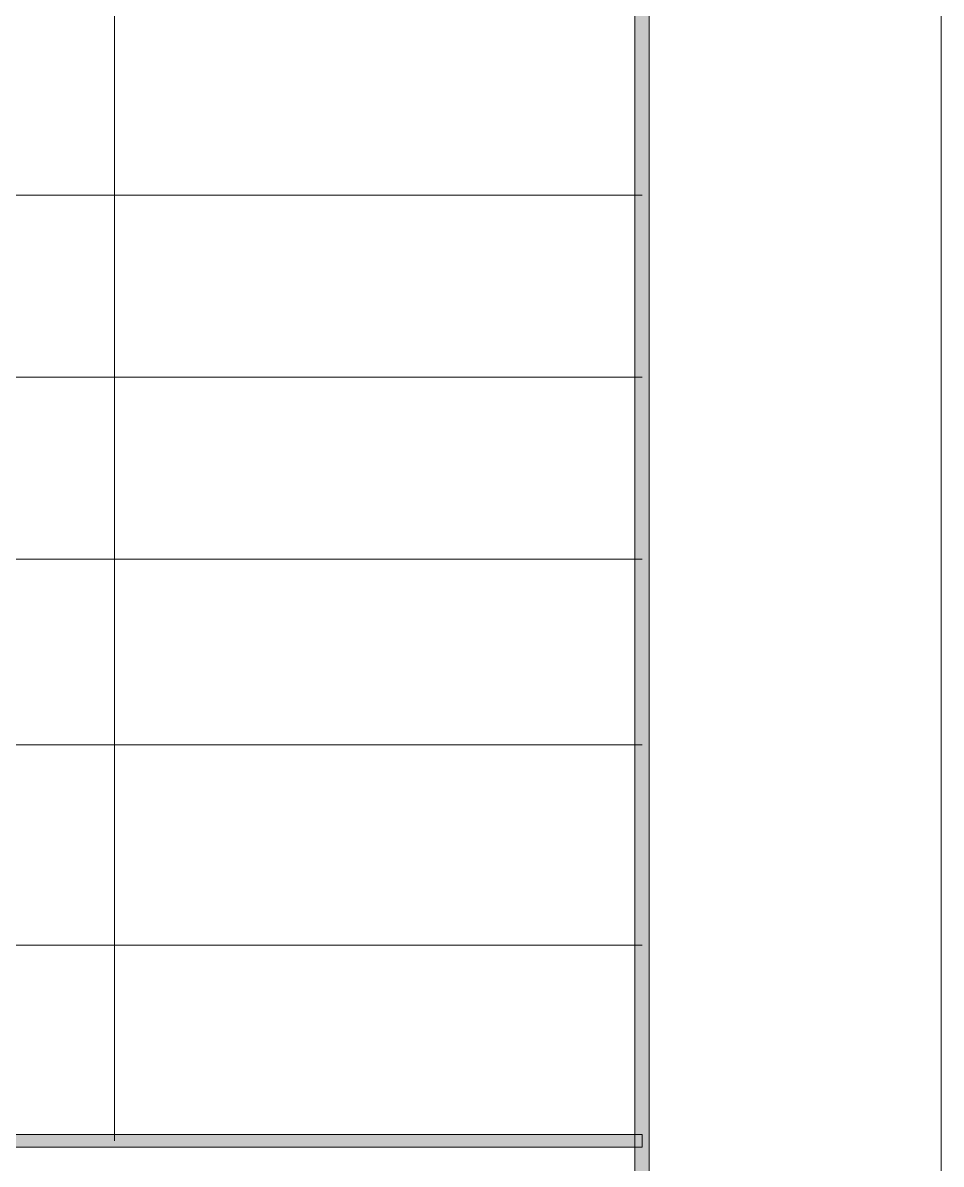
# Model space of a CAD drawing. Header units: millimetres. Extents: x 0 to 414, y 0 to 292.
# Drawn here: x 383.86 to 414.08, y 66.36 to 103.95 of the extents above; entities that cross this region are included whole.
import ezdxf

# ---------------------------------------------------------------- set-up
doc = ezdxf.new("R2010")
doc.units = ezdxf.units.MM

msp = doc.modelspace()

# ---------------------------------------------------------------- hatches: boundary and pattern name
h = msp.add_hatch(color=0)
h.dxf.hatch_style = 2
h.paths.add_polyline_path([(404.473833, 9.609667), (403.997583, 10.085917), (403.997583, 282.380972), (404.473833, 282.857222)])
h = msp.add_hatch(color=0)
h.dxf.hatch_style = 2
h.paths.add_polyline_path([(398.723556, 93.235639), (398.723556, 93.37675)])
h = msp.add_hatch(color=0)
h.dxf.hatch_style = 2
h.paths.add_polyline_path([(398.727083, 93.228583), (398.727083, 93.37675)])
h = msp.add_hatch(color=0)
h.dxf.hatch_style = 2
h.paths.add_polyline_path([(398.804694, 93.087472), (398.804694, 93.404972)])
h = msp.add_hatch(color=0)
h.dxf.hatch_style = 2
h.paths.add_polyline_path([(398.804694, 93.087472), (398.804694, 93.404972)])
h = msp.add_hatch(color=0)
h.dxf.hatch_style = 2
h.paths.add_polyline_path([(398.804694, 93.087472), (398.804694, 93.404972)])
h = msp.add_hatch(color=0)
h.dxf.hatch_style = 2
h.paths.add_polyline_path([(398.81175, 93.083944), (398.81175, 93.4085)])
h = msp.add_hatch(color=0)
h.dxf.hatch_style = 2
h.paths.add_polyline_path([(399.12925, 91.778667), (399.12925, 93.323833)])
h = msp.add_hatch(color=0)
h.dxf.hatch_style = 2
h.paths.add_polyline_path([(399.12925, 91.778667), (399.12925, 93.323833)])
h = msp.add_hatch(color=0)
h.dxf.hatch_style = 2
h.paths.add_polyline_path([(399.12925, 91.778667), (399.12925, 93.320306)])
h = msp.add_hatch(color=0)
h.dxf.hatch_style = 2
h.paths.add_polyline_path([(393.089694, 92.692361), (393.089694, 93.140389)])
h = msp.add_hatch(color=0)
h.dxf.hatch_style = 2
h.paths.add_polyline_path([(393.089694, 92.692361), (393.089694, 93.140389)])
h = msp.add_hatch(color=0)
h.dxf.hatch_style = 2
h.paths.add_polyline_path([(393.09675, 92.688833), (393.09675, 93.136861)])
h = msp.add_hatch(color=0)
h.dxf.hatch_style = 2
h.paths.add_polyline_path([(393.174361, 92.593583), (393.174361, 93.101583)])
h = msp.add_hatch(color=0)
h.dxf.hatch_style = 2
h.paths.add_polyline_path([(393.174361, 92.593583), (393.174361, 93.101583)])
h = msp.add_hatch(color=0)
h.dxf.hatch_style = 2
h.paths.add_polyline_path([(393.174361, 92.593583), (393.174361, 93.101583)])
h = msp.add_hatch(color=0)
h.dxf.hatch_style = 2
h.paths.add_polyline_path([(393.177889, 92.586528), (393.177889, 93.098056)])
h = msp.add_hatch(color=0)
h.dxf.hatch_style = 2
h.paths.add_polyline_path([(393.495389, 91.955056), (393.495389, 92.844056)])
h = msp.add_hatch(color=0)
h.dxf.hatch_style = 2
h.paths.add_polyline_path([(393.495389, 91.951528), (393.495389, 92.844056)])
h = msp.add_hatch(color=0)
h.dxf.hatch_style = 2
h.paths.add_polyline_path([(399.453806, 92.1385), (399.453806, 93.034556)])
h = msp.add_hatch(color=0)
h.dxf.hatch_style = 2
h.paths.add_polyline_path([(399.457333, 92.1385), (399.457333, 93.031028)])
h = msp.add_hatch(color=0)
h.dxf.hatch_style = 2
h.paths.add_polyline_path([(393.569472, 91.28125), (393.569472, 92.812306)])
h = msp.add_hatch(color=0)
h.dxf.hatch_style = 2
h.paths.add_polyline_path([(393.569472, 91.284778), (393.569472, 92.812306)])
h = msp.add_hatch(color=0)
h.dxf.hatch_style = 2
h.paths.add_polyline_path([(393.728222, 92.307833), (393.728222, 92.74175)])
h = msp.add_hatch(color=0)
h.dxf.hatch_style = 2
h.paths.add_polyline_path([(393.735278, 92.311361), (393.735278, 92.738222)])
h = msp.add_hatch(color=0)
h.dxf.hatch_style = 2
h.paths.add_polyline_path([(393.735278, 92.311361), (393.735278, 92.738222)])
h = msp.add_hatch(color=0)
h.dxf.hatch_style = 2
h.paths.add_polyline_path([(393.738806, 92.311361), (393.738806, 92.738222)])
h = msp.add_hatch(color=0)
h.dxf.hatch_style = 2
h.paths.add_polyline_path([(393.738806, 92.311361), (393.738806, 92.738222)])
h = msp.add_hatch(color=0)
h.dxf.hatch_style = 2
h.paths.add_polyline_path([(393.745861, 92.318417), (393.745861, 92.734694)])
h = msp.add_hatch(color=0)
h.dxf.hatch_style = 2
h.paths.add_polyline_path([(393.855222, 92.388972), (393.855222, 92.685306)])
h = msp.add_hatch(color=0)
h.dxf.hatch_style = 2
h.paths.add_polyline_path([(393.85875, 92.3925), (393.85875, 92.685306)])
h = msp.add_hatch(color=0)
h.dxf.hatch_style = 2
h.paths.add_polyline_path([(393.886972, 92.410139), (393.886972, 92.674722)])
h = msp.add_hatch(color=0)
h.dxf.hatch_style = 2
h.paths.add_polyline_path([(393.886972, 92.410139), (393.886972, 92.674722)])
h = msp.add_hatch(color=0)
h.dxf.hatch_style = 2
h.paths.add_polyline_path([(394.081, 92.314889), (394.081, 92.611222)])
h = msp.add_hatch(color=0)
h.dxf.hatch_style = 2
h.paths.add_polyline_path([(394.084528, 92.314889), (394.084528, 92.611222)])
h = msp.add_hatch(color=0)
h.dxf.hatch_style = 2
h.paths.add_polyline_path([(394.151556, 91.753972), (394.151556, 92.593583)])
h = msp.add_hatch(color=0)
h.dxf.hatch_style = 2
h.paths.add_polyline_path([(394.373806, 91.983278), (394.373806, 92.547722)])
h = msp.add_hatch(color=0)
h.dxf.hatch_style = 2
h.paths.add_polyline_path([(394.377333, 91.986806), (394.377333, 92.547722)])
h = msp.add_hatch(color=0)
h.dxf.hatch_style = 2
h.paths.add_polyline_path([(400.000611, 92.254917), (400.000611, 92.653556)])
h = msp.add_hatch(color=0)
h.dxf.hatch_style = 2
h.paths.add_polyline_path([(400.007667, 92.254917), (400.007667, 92.653556)])
h = msp.add_hatch(color=0)
h.dxf.hatch_style = 2
h.paths.add_polyline_path([(400.279306, 92.329), (400.279306, 92.607694)])
h = msp.add_hatch(color=0)
h.dxf.hatch_style = 2
h.paths.add_polyline_path([(400.282833, 92.332528), (400.282833, 92.607694)])
h = msp.add_hatch(color=0)
h.dxf.hatch_style = 2
h.paths.add_polyline_path([(387.586361, 91.937417), (387.586361, 92.247861)])
h = msp.add_hatch(color=0)
h.dxf.hatch_style = 2
h.paths.add_polyline_path([(387.875639, 92.046778), (387.875639, 92.290194)])
h = msp.add_hatch(color=0)
h.dxf.hatch_style = 2
h.paths.add_polyline_path([(388.828139, 91.810417), (388.828139, 92.194944)])
h = msp.add_hatch(color=0)
h.dxf.hatch_style = 2
h.paths.add_polyline_path([(388.835194, 91.813944), (388.835194, 92.198472)])
h = msp.add_hatch(color=0)
h.dxf.hatch_style = 2
h.paths.add_polyline_path([(390.031111, 92.071472), (390.031111, 92.29725)])
h = msp.add_hatch(color=0)
h.dxf.hatch_style = 2
h.paths.add_polyline_path([(393.728222, 91.372972), (393.728222, 92.120861)])
h = msp.add_hatch(color=0)
h.dxf.hatch_style = 2
h.paths.add_polyline_path([(393.735278, 91.3765), (393.735278, 92.120861)])
h = msp.add_hatch(color=0)
h.dxf.hatch_style = 2
h.paths.add_polyline_path([(393.735278, 91.3765), (393.735278, 92.120861)])
h = msp.add_hatch(color=0)
h.dxf.hatch_style = 2
h.paths.add_polyline_path([(393.738806, 91.3765), (393.738806, 92.120861)])
h = msp.add_hatch(color=0)
h.dxf.hatch_style = 2
h.paths.add_polyline_path([(393.738806, 91.3765), (393.738806, 92.120861)])
h = msp.add_hatch(color=0)
h.dxf.hatch_style = 2
h.paths.add_polyline_path([(393.745861, 91.383556), (393.745861, 92.120861)])
h = msp.add_hatch(color=0)
h.dxf.hatch_style = 2
h.paths.add_polyline_path([(393.855222, 91.316528), (393.855222, 92.120861)])
h = msp.add_hatch(color=0)
h.dxf.hatch_style = 2
h.paths.add_polyline_path([(393.85875, 91.313), (393.85875, 92.120861)])
h = msp.add_hatch(color=0)
h.dxf.hatch_style = 2
h.paths.add_polyline_path([(393.886972, 91.298889), (393.886972, 92.120861)])
h = msp.add_hatch(color=0)
h.dxf.hatch_style = 2
h.paths.add_polyline_path([(393.886972, 91.295361), (393.886972, 92.120861)])
h = msp.add_hatch(color=0)
h.dxf.hatch_style = 2
h.paths.add_polyline_path([(394.081, 91.679889), (394.081, 92.120861)])
h = msp.add_hatch(color=0)
h.dxf.hatch_style = 2
h.paths.add_polyline_path([(394.084528, 91.683417), (394.084528, 92.120861)])
h = msp.add_hatch(color=0)
h.dxf.hatch_style = 2
h.paths.add_polyline_path([(398.483667, 91.849222), (398.483667, 92.209056)])
h = msp.add_hatch(color=0)
h.dxf.hatch_style = 2
h.paths.add_polyline_path([(398.487194, 91.849222), (398.487194, 92.209056)])
h = msp.add_hatch(color=0)
h.dxf.hatch_style = 2
h.paths.add_polyline_path([(398.723556, 91.91625), (398.723556, 92.276083)])
h = msp.add_hatch(color=0)
h.dxf.hatch_style = 2
h.paths.add_polyline_path([(398.727083, 91.91625), (398.727083, 92.279611)])
h = msp.add_hatch(color=0)
h.dxf.hatch_style = 2
h.paths.add_polyline_path([(398.804694, 91.937417), (398.804694, 92.286667)])
h = msp.add_hatch(color=0)
h.dxf.hatch_style = 2
h.paths.add_polyline_path([(398.804694, 91.930361), (398.804694, 92.286667)])
h = msp.add_hatch(color=0)
h.dxf.hatch_style = 2
h.paths.add_polyline_path([(398.81175, 91.895083), (398.81175, 92.286667)])
h = msp.add_hatch(color=0)
h.dxf.hatch_style = 2
h.paths.add_polyline_path([(387.875639, 91.732806), (387.875639, 92.046778)])
h = msp.add_hatch(color=0)
h.dxf.hatch_style = 2
h.paths.add_polyline_path([(387.875639, 91.732806), (387.875639, 92.046778)])
h = msp.add_hatch(color=0)
h.dxf.hatch_style = 2
h.paths.add_polyline_path([(388.387167, 91.651667), (388.387167, 91.948)])
h = msp.add_hatch(color=0)
h.dxf.hatch_style = 2
h.paths.add_polyline_path([(388.394222, 91.651667), (388.394222, 91.948)])
h = msp.add_hatch(color=0)
h.dxf.hatch_style = 2
h.paths.add_polyline_path([(388.394222, 91.651667), (388.394222, 91.948)])
h = msp.add_hatch(color=0)
h.dxf.hatch_style = 2
h.paths.add_polyline_path([(388.401278, 91.651667), (388.401278, 91.955056)])
h = msp.add_hatch(color=0)
h.dxf.hatch_style = 2
h.paths.add_polyline_path([(391.943167, 91.704583), (391.943167, 92.053833)])
h = msp.add_hatch(color=0)
h.dxf.hatch_style = 2
h.paths.add_polyline_path([(391.943167, 91.704583), (391.943167, 92.053833)])
h = msp.add_hatch(color=0)
h.dxf.hatch_style = 2
h.paths.add_polyline_path([(392.426472, 90.551), (392.426472, 91.806889)])
h = msp.add_hatch(color=0)
h.dxf.hatch_style = 2
h.paths.add_polyline_path([(392.433528, 90.558056), (392.433528, 91.799833)])
h = msp.add_hatch(color=0)
h.dxf.hatch_style = 2
h.paths.add_polyline_path([(396.800917, 91.355333), (396.800917, 91.736333)])
h = msp.add_hatch(color=0)
h.dxf.hatch_style = 2
h.paths.add_polyline_path([(396.807972, 91.355333), (396.807972, 91.736333)])
h = msp.add_hatch(color=0)
h.dxf.hatch_style = 2
h.paths.add_polyline_path([(397.679333, 91.581111), (397.679333, 91.944472)])
h = msp.add_hatch(color=0)
h.dxf.hatch_style = 2
h.paths.add_polyline_path([(397.686389, 91.581111), (397.686389, 91.948)])
h = msp.add_hatch(color=0)
h.dxf.hatch_style = 2
h.paths.add_polyline_path([(398.81175, 90.730917), (398.81175, 91.711639)])
h = msp.add_hatch(color=0)
h.dxf.hatch_style = 2
h.paths.add_polyline_path([(393.174361, 90.999028), (393.174361, 91.383556)])
h = msp.add_hatch(color=0)
h.dxf.hatch_style = 2
h.paths.add_polyline_path([(393.174361, 90.999028), (393.174361, 91.383556)])
h = msp.add_hatch(color=0)
h.dxf.hatch_style = 2
h.paths.add_polyline_path([(393.174361, 90.999028), (393.174361, 91.383556)])
h = msp.add_hatch(color=0)
h.dxf.hatch_style = 2
h.paths.add_polyline_path([(393.177889, 91.002556), (393.177889, 91.387083)])
h = msp.add_hatch(color=0)
h.dxf.hatch_style = 2
h.paths.add_polyline_path([(393.495389, 91.245972), (393.495389, 91.612861)])
h = msp.add_hatch(color=0)
h.dxf.hatch_style = 2
h.paths.add_polyline_path([(393.495389, 91.245972), (393.495389, 91.612861)])
h = msp.add_hatch(color=0)
h.dxf.hatch_style = 2
h.paths.add_polyline_path([(394.081, 90.625083), (394.081, 91.679889)])
h = msp.add_hatch(color=0)
h.dxf.hatch_style = 2
h.paths.add_polyline_path([(394.084528, 90.628611), (394.084528, 91.676361)])
h = msp.add_hatch(color=0)
h.dxf.hatch_style = 2
h.paths.add_polyline_path([(394.1445, 90.642722), (394.1445, 91.591694)])
h = msp.add_hatch(color=0)
h.dxf.hatch_style = 2
h.paths.add_polyline_path([(394.373806, 90.635667), (394.373806, 91.507028)])
h = msp.add_hatch(color=0)
h.dxf.hatch_style = 2
h.paths.add_polyline_path([(394.377333, 90.635667), (394.377333, 91.507028)])
h = msp.add_hatch(color=0)
h.dxf.hatch_style = 2
h.paths.add_polyline_path([(395.851944, 91.40825), (395.851944, 91.658722)])
h = msp.add_hatch(color=0)
h.dxf.hatch_style = 2
h.paths.add_polyline_path([(398.723556, 90.752083), (398.723556, 91.567)])
h = msp.add_hatch(color=0)
h.dxf.hatch_style = 2
h.paths.add_polyline_path([(398.727083, 90.755611), (398.727083, 91.574056)])
h = msp.add_hatch(color=0)
h.dxf.hatch_style = 2
h.paths.add_polyline_path([(398.804694, 90.734444), (398.804694, 91.704583)])
h = msp.add_hatch(color=0)
h.dxf.hatch_style = 2
h.paths.add_polyline_path([(398.804694, 90.734444), (398.804694, 91.704583)])
h = msp.add_hatch(color=0)
h.dxf.hatch_style = 2
h.paths.add_polyline_path([(398.804694, 90.734444), (398.804694, 91.701056)])
h = msp.add_hatch(color=0)
h.dxf.hatch_style = 2
h.paths.add_polyline_path([(393.082639, 90.917889), (393.082639, 91.302417)])
h = msp.add_hatch(color=0)
h.dxf.hatch_style = 2
h.paths.add_polyline_path([(393.089694, 90.924944), (393.089694, 91.313)])
h = msp.add_hatch(color=0)
h.dxf.hatch_style = 2
h.paths.add_polyline_path([(393.09675, 90.932), (393.09675, 91.316528)])
h = msp.add_hatch(color=0)
h.dxf.hatch_style = 2
h.paths.add_polyline_path([(398.483667, 90.483972), (398.483667, 91.228333)])
h = msp.add_hatch(color=0)
h.dxf.hatch_style = 2
h.paths.add_polyline_path([(398.487194, 90.4875), (398.487194, 91.235389)])
h = msp.add_hatch(color=0)
h.dxf.hatch_style = 2
h.paths.add_polyline_path([(399.125722, 87.753472), (399.125722, 91.016667)])
h = msp.add_hatch(color=0)
h.dxf.hatch_style = 2
h.paths.add_polyline_path([(399.12925, 87.760528), (399.12925, 91.013139)])
h = msp.add_hatch(color=0)
h.dxf.hatch_style = 2
h.paths.add_polyline_path([(399.12925, 87.760528), (399.12925, 91.013139)])
h = msp.add_hatch(color=0)
h.dxf.hatch_style = 2
h.paths.add_polyline_path([(399.12925, 87.760528), (399.12925, 91.013139)])
h = msp.add_hatch(color=0)
h.dxf.hatch_style = 2
h.paths.add_polyline_path([(390.930694, 90.593333), (390.930694, 90.921417)])
h = msp.add_hatch(color=0)
h.dxf.hatch_style = 2
h.paths.add_polyline_path([(391.943167, 89.616139), (391.943167, 90.790889)])
h = msp.add_hatch(color=0)
h.dxf.hatch_style = 2
h.paths.add_polyline_path([(391.943167, 89.616139), (391.943167, 90.790889)])
h = msp.add_hatch(color=0)
h.dxf.hatch_style = 2
h.paths.add_polyline_path([(393.735278, 90.184111), (393.735278, 90.653306)])
h = msp.add_hatch(color=0)
h.dxf.hatch_style = 2
h.paths.add_polyline_path([(393.738806, 90.187639), (393.738806, 90.653306)])
h = msp.add_hatch(color=0)
h.dxf.hatch_style = 2
h.paths.add_polyline_path([(393.855222, 90.335806), (393.855222, 90.794417)])
h = msp.add_hatch(color=0)
h.dxf.hatch_style = 2
h.paths.add_polyline_path([(393.85875, 90.339333), (393.85875, 90.797944)])
h = msp.add_hatch(color=0)
h.dxf.hatch_style = 2
h.paths.add_polyline_path([(393.886972, 90.378139), (393.886972, 90.83675)])
h = msp.add_hatch(color=0)
h.dxf.hatch_style = 2
h.paths.add_polyline_path([(393.886972, 90.374611), (393.886972, 90.833222)])
h = msp.add_hatch(color=0)
h.dxf.hatch_style = 2
h.paths.add_polyline_path([(399.453806, 89.898361), (399.453806, 90.692111)])
h = msp.add_hatch(color=0)
h.dxf.hatch_style = 2
h.paths.add_polyline_path([(399.457333, 89.905417), (399.457333, 90.688583)])
h = msp.add_hatch(color=0)
h.dxf.hatch_style = 2
h.paths.add_polyline_path([(388.387167, 89.464444), (388.387167, 90.226444)])
h = msp.add_hatch(color=0)
h.dxf.hatch_style = 2
h.paths.add_polyline_path([(388.394222, 89.460917), (388.394222, 90.229972)])
h = msp.add_hatch(color=0)
h.dxf.hatch_style = 2
h.paths.add_polyline_path([(388.401278, 89.450333), (388.401278, 90.237028)])
h = msp.add_hatch(color=0)
h.dxf.hatch_style = 2
h.paths.add_polyline_path([(388.828139, 90.134722), (388.828139, 90.480444)])
h = msp.add_hatch(color=0)
h.dxf.hatch_style = 2
h.paths.add_polyline_path([(388.835194, 90.13825), (388.835194, 90.483972)])
h = msp.add_hatch(color=0)
h.dxf.hatch_style = 2
h.paths.add_polyline_path([(390.927167, 89.094028), (390.927167, 90.565111)])
h = msp.add_hatch(color=0)
h.dxf.hatch_style = 2
h.paths.add_polyline_path([(393.495389, 89.824278), (393.495389, 90.364028)])
h = msp.add_hatch(color=0)
h.dxf.hatch_style = 2
h.paths.add_polyline_path([(393.495389, 89.824278), (393.495389, 90.364028)])
h = msp.add_hatch(color=0)
h.dxf.hatch_style = 2
h.paths.add_polyline_path([(393.569472, 89.94775), (393.569472, 90.452222)])
h = msp.add_hatch(color=0)
h.dxf.hatch_style = 2
h.paths.add_polyline_path([(393.569472, 89.944222), (393.569472, 90.448694)])
h = msp.add_hatch(color=0)
h.dxf.hatch_style = 2
h.paths.add_polyline_path([(395.104056, 89.813694), (395.104056, 90.547472)])
h = msp.add_hatch(color=0)
h.dxf.hatch_style = 2
h.paths.add_polyline_path([(400.000611, 90.226444), (400.000611, 90.452222)])
h = msp.add_hatch(color=0)
h.dxf.hatch_style = 2
h.paths.add_polyline_path([(393.174361, 88.060389), (393.174361, 89.940694)])
h = msp.add_hatch(color=0)
h.dxf.hatch_style = 2
h.paths.add_polyline_path([(393.174361, 88.060389), (393.174361, 89.940694)])
h = msp.add_hatch(color=0)
h.dxf.hatch_style = 2
h.paths.add_polyline_path([(393.174361, 88.060389), (393.174361, 89.940694)])
h = msp.add_hatch(color=0)
h.dxf.hatch_style = 2
h.paths.add_polyline_path([(393.177889, 88.060389), (393.177889, 89.94775)])
h = msp.add_hatch(color=0)
h.dxf.hatch_style = 2
h.paths.add_polyline_path([(394.081, 89.259833), (394.081, 89.845444)])
h = msp.add_hatch(color=0)
h.dxf.hatch_style = 2
h.paths.add_polyline_path([(394.084528, 89.259833), (394.084528, 89.845444)])
h = msp.add_hatch(color=0)
h.dxf.hatch_style = 2
h.paths.add_polyline_path([(394.151556, 89.319806), (394.151556, 89.866611)])
h = msp.add_hatch(color=0)
h.dxf.hatch_style = 2
h.paths.add_polyline_path([(398.483667, 89.432694), (398.483667, 89.997139)])
h = msp.add_hatch(color=0)
h.dxf.hatch_style = 2
h.paths.add_polyline_path([(398.487194, 89.432694), (398.487194, 90.000667)])
h = msp.add_hatch(color=0)
h.dxf.hatch_style = 2
h.paths.add_polyline_path([(398.723556, 89.56675), (398.723556, 90.117083)])
h = msp.add_hatch(color=0)
h.dxf.hatch_style = 2
h.paths.add_polyline_path([(398.727083, 89.563222), (398.727083, 90.117083)])
h = msp.add_hatch(color=0)
h.dxf.hatch_style = 2
h.paths.add_polyline_path([(398.804694, 89.489139), (398.804694, 90.155889)])
h = msp.add_hatch(color=0)
h.dxf.hatch_style = 2
h.paths.add_polyline_path([(398.804694, 89.485611), (398.804694, 90.155889)])
h = msp.add_hatch(color=0)
h.dxf.hatch_style = 2
h.paths.add_polyline_path([(398.804694, 89.485611), (398.804694, 90.155889)])
h = msp.add_hatch(color=0)
h.dxf.hatch_style = 2
h.paths.add_polyline_path([(398.81175, 89.482083), (398.81175, 90.159417)])
h = msp.add_hatch(color=0)
h.dxf.hatch_style = 2
h.paths.add_polyline_path([(388.828139, 88.508417), (388.828139, 89.563222)])
h = msp.add_hatch(color=0)
h.dxf.hatch_style = 2
h.paths.add_polyline_path([(388.835194, 88.511944), (388.835194, 89.559694)])
h = msp.add_hatch(color=0)
h.dxf.hatch_style = 2
h.paths.add_polyline_path([(393.569472, 88.698917), (393.569472, 89.524417)])
h = msp.add_hatch(color=0)
h.dxf.hatch_style = 2
h.paths.add_polyline_path([(393.569472, 88.695389), (393.569472, 89.520889)])
h = msp.add_hatch(color=0)
h.dxf.hatch_style = 2
h.paths.add_polyline_path([(393.735278, 88.952917), (393.735278, 89.700806)])
h = msp.add_hatch(color=0)
h.dxf.hatch_style = 2
h.paths.add_polyline_path([(393.735278, 88.952917), (393.735278, 89.700806)])
h = msp.add_hatch(color=0)
h.dxf.hatch_style = 2
h.paths.add_polyline_path([(393.738806, 88.956444), (393.738806, 89.704333)])
h = msp.add_hatch(color=0)
h.dxf.hatch_style = 2
h.paths.add_polyline_path([(393.738806, 88.956444), (393.738806, 89.704333)])
h = msp.add_hatch(color=0)
h.dxf.hatch_style = 2
h.paths.add_polyline_path([(393.745861, 88.9635), (393.745861, 89.711389)])
h = msp.add_hatch(color=0)
h.dxf.hatch_style = 2
h.paths.add_polyline_path([(393.855222, 89.0905), (393.855222, 89.767833)])
h = msp.add_hatch(color=0)
h.dxf.hatch_style = 2
h.paths.add_polyline_path([(393.85875, 89.094028), (393.85875, 89.767833)])
h = msp.add_hatch(color=0)
h.dxf.hatch_style = 2
h.paths.add_polyline_path([(393.886972, 89.115194), (393.886972, 89.778417)])
h = msp.add_hatch(color=0)
h.dxf.hatch_style = 2
h.paths.add_polyline_path([(393.886972, 89.115194), (393.886972, 89.778417)])
h = msp.add_hatch(color=0)
h.dxf.hatch_style = 2
h.paths.add_polyline_path([(393.495389, 87.965139), (393.495389, 89.443278)])
h = msp.add_hatch(color=0)
h.dxf.hatch_style = 2
h.paths.add_polyline_path([(393.495389, 87.965139), (393.495389, 89.443278)])
h = msp.add_hatch(color=0)
h.dxf.hatch_style = 2
h.paths.add_polyline_path([(400.282833, 89.005833), (400.282833, 89.259833)])
h = msp.add_hatch(color=0)
h.dxf.hatch_style = 2
h.paths.add_polyline_path([(400.579167, 88.681278), (400.579167, 89.238667)])
h = msp.add_hatch(color=0)
h.dxf.hatch_style = 2
h.paths.add_polyline_path([(400.582694, 88.67775), (400.582694, 89.238667)])
h = msp.add_hatch(color=0)
h.dxf.hatch_style = 2
h.paths.add_polyline_path([(390.031111, 88.272056), (390.031111, 88.99525)])
h = msp.add_hatch(color=0)
h.dxf.hatch_style = 2
h.paths.add_polyline_path([(390.034639, 88.275583), (390.034639, 88.99525)])
h = msp.add_hatch(color=0)
h.dxf.hatch_style = 2
h.paths.add_polyline_path([(396.800917, 88.353194), (396.800917, 88.850611)])
h = msp.add_hatch(color=0)
h.dxf.hatch_style = 2
h.paths.add_polyline_path([(396.807972, 88.353194), (396.807972, 88.850611)])
h = msp.add_hatch(color=0)
h.dxf.hatch_style = 2
h.paths.add_polyline_path([(397.679333, 88.543694), (397.679333, 88.907056)])
h = msp.add_hatch(color=0)
h.dxf.hatch_style = 2
h.paths.add_polyline_path([(397.686389, 88.547222), (397.686389, 88.903528)])
h = msp.add_hatch(color=0)
h.dxf.hatch_style = 2
h.paths.add_polyline_path([(388.387167, 88.314389), (388.387167, 88.656583)])
h = msp.add_hatch(color=0)
h.dxf.hatch_style = 2
h.paths.add_polyline_path([(388.394222, 88.314389), (388.394222, 88.663639)])
h = msp.add_hatch(color=0)
h.dxf.hatch_style = 2
h.paths.add_polyline_path([(388.394222, 88.314389), (388.394222, 88.663639)])
h = msp.add_hatch(color=0)
h.dxf.hatch_style = 2
h.paths.add_polyline_path([(393.082639, 88.070972), (393.082639, 88.688333)])
h = msp.add_hatch(color=0)
h.dxf.hatch_style = 2
h.paths.add_polyline_path([(393.089694, 88.0745), (393.089694, 88.695389)])
h = msp.add_hatch(color=0)
h.dxf.hatch_style = 2
h.paths.add_polyline_path([(393.089694, 88.0745), (393.089694, 88.695389)])
h = msp.add_hatch(color=0)
h.dxf.hatch_style = 2
h.paths.add_polyline_path([(393.09675, 88.0745), (393.09675, 88.698917)])
h = msp.add_hatch(color=0)
h.dxf.hatch_style = 2
h.paths.add_polyline_path([(393.569472, 87.894583), (393.569472, 88.356722)])
h = msp.add_hatch(color=0)
h.dxf.hatch_style = 2
h.paths.add_polyline_path([(393.569472, 87.894583), (393.569472, 88.353194)])
h = msp.add_hatch(color=0)
h.dxf.hatch_style = 2
h.paths.add_polyline_path([(392.426472, 87.499472), (392.426472, 88.032167)])
h = msp.add_hatch(color=0)
h.dxf.hatch_style = 2
h.paths.add_polyline_path([(393.728222, 87.735833), (393.728222, 88.197972)])
h = msp.add_hatch(color=0)
h.dxf.hatch_style = 2
h.paths.add_polyline_path([(393.735278, 87.728778), (393.735278, 88.187389)])
h = msp.add_hatch(color=0)
h.dxf.hatch_style = 2
h.paths.add_polyline_path([(393.738806, 87.72525), (393.738806, 88.187389)])
h = msp.add_hatch(color=0)
h.dxf.hatch_style = 2
h.paths.add_polyline_path([(393.738806, 87.72525), (393.738806, 88.187389)])
h = msp.add_hatch(color=0)
h.dxf.hatch_style = 2
h.paths.add_polyline_path([(393.745861, 87.718194), (393.745861, 88.180333)])
h = msp.add_hatch(color=0)
h.dxf.hatch_style = 2
h.paths.add_polyline_path([(393.855222, 87.615889), (393.855222, 88.070972)])
h = msp.add_hatch(color=0)
h.dxf.hatch_style = 2
h.paths.add_polyline_path([(393.85875, 87.615889), (393.85875, 88.067444)])
h = msp.add_hatch(color=0)
h.dxf.hatch_style = 2
h.paths.add_polyline_path([(393.886972, 87.587667), (393.886972, 88.039222)])
h = msp.add_hatch(color=0)
h.dxf.hatch_style = 2
h.paths.add_polyline_path([(393.886972, 87.584139), (393.886972, 88.035694)])
h = msp.add_hatch(color=0)
h.dxf.hatch_style = 2
h.paths.add_polyline_path([(395.104056, 87.594722), (395.104056, 88.23325)])
h = msp.add_hatch(color=0)
h.dxf.hatch_style = 2
h.paths.add_polyline_path([(398.487194, 87.802861), (398.487194, 88.286167)])
h = msp.add_hatch(color=0)
h.dxf.hatch_style = 2
h.paths.add_polyline_path([(398.723556, 87.418333), (398.723556, 88.155639)])
h = msp.add_hatch(color=0)
h.dxf.hatch_style = 2
h.paths.add_polyline_path([(398.727083, 87.414806), (398.727083, 88.155639)])
h = msp.add_hatch(color=0)
h.dxf.hatch_style = 2
h.paths.add_polyline_path([(398.804694, 87.347778), (398.804694, 88.155639)])
h = msp.add_hatch(color=0)
h.dxf.hatch_style = 2
h.paths.add_polyline_path([(398.804694, 87.347778), (398.804694, 88.155639)])
h = msp.add_hatch(color=0)
h.dxf.hatch_style = 2
h.paths.add_polyline_path([(398.804694, 87.347778), (398.804694, 88.155639)])
h = msp.add_hatch(color=0)
h.dxf.hatch_style = 2
h.paths.add_polyline_path([(398.81175, 87.34425), (398.81175, 88.155639)])
h = msp.add_hatch(color=0)
h.dxf.hatch_style = 2
h.paths.add_polyline_path([(394.081, 87.414806), (394.081, 87.841667)])
h = msp.add_hatch(color=0)
h.dxf.hatch_style = 2
h.paths.add_polyline_path([(394.084528, 87.411278), (394.084528, 87.841667)])
h = msp.add_hatch(color=0)
h.dxf.hatch_style = 2
h.paths.add_polyline_path([(394.151556, 87.351306), (394.151556, 87.778167)])
h = msp.add_hatch(color=0)
h.dxf.hatch_style = 2
h.paths.add_polyline_path([(394.373806, 87.305444), (394.373806, 87.665278)])
h = msp.add_hatch(color=0)
h.dxf.hatch_style = 2
h.paths.add_polyline_path([(394.377333, 87.305444), (394.377333, 87.665278)])
h = msp.add_hatch(color=0)
h.dxf.hatch_style = 2
h.paths.add_polyline_path([(354.957944, 66.921944), (354.957944, 67.345278), (404.237472, 67.345278), (404.237472, 66.921944)])

# ---------------------------------------------------------------- linework, layer by layer
at = {"color": 0, "lineweight": 0}
for points in [[(0, 0), (0, 292.466889), (414.0835, 292.466889), (414.0835, 0)], [(404.473833, 9.609667), (403.997583, 10.085917), (403.997583, 282.380972), (404.473833, 282.857222)], [(354.957944, 66.921944), (354.957944, 67.345278), (404.237472, 67.345278), (404.237472, 66.921944)]]:
    msp.add_lwpolyline(points, close=True, dxfattribs=at)
for points in [[(386.870222, 67.133611), (386.870222, 115.072583)], [(354.957944, 98.269778), (404.237472, 98.269778)], [(354.957944, 92.276083), (404.237472, 92.276083)], [(354.957944, 86.282389), (404.237472, 86.282389)], [(354.957944, 80.16875), (404.237472, 80.16875)], [(354.957944, 73.578861), (404.237472, 73.578861)]]:
    msp.add_lwpolyline(points, dxfattribs=at)

doc.saveas('drawing.dxf')
